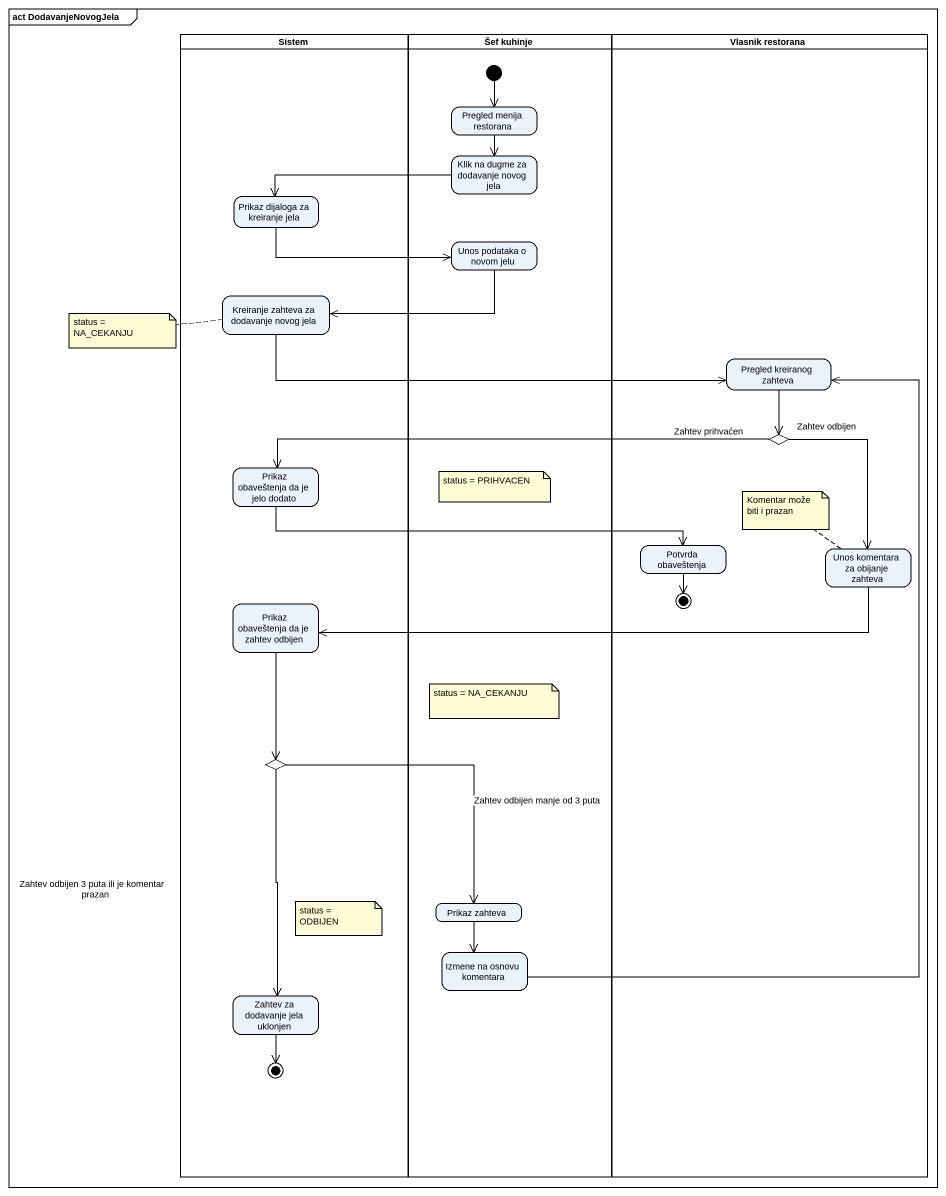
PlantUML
@startuml
mainframe act DodavanjeNovogJela
hide empty description
state Sistem <<partition>> {
  state "Prikaz dijaloga za kreiranje jela" as Prikaz_dijaloga_za
  state "Kreiranje zahteva za dodavanje novog jela" as Kreiranje_zahteva_za
  state "Prikaz obaveštenja da je jelo dodato" as Prikaz_obaveštenja_da_je
  state "Prikaz obaveštenja da je zahtev odbijen" as Prikaz_obaveštenja_da_je_2
  state choice2 <<choice>>
  state "Zahtev za dodavanje jela uklonjen" as Zahtev_za_dodavanje_jela
  Zahtev_za_dodavanje_jela --> [*]
}
state "Šef kuhinje" as Šef_kuhinje <<partition>> {
  state "Pregled menija restorana" as Pregled_menija_restorana
  state "Klik na dugme za dodavanje novog jela" as Klik_na_dugme_za_dodavanje
  state "Unos podataka o novom jelu" as Unos_podataka_o_novom_jelu
  state "Prikaz zahteva" as Prikaz_zahteva
  state "Izmene na osnovu komentara" as Izmene_na_osnovu_komentara
  [*] --> Pregled_menija_restorana
}
state "Vlasnik restorana" as Vlasnik_restorana <<partition>> {
  state "Pregled kreiranog zahteva" as Pregled_kreiranog_zahteva
  state choice1 <<choice>>
  state "Potvrda obaveštenja" as Potvrda_obaveštenja
  state "Unos komentara za obijanje zahteva" as Unos_komentara_za_obijanje
  Potvrda_obaveštenja --> [*]
}
Pregled_menija_restorana --> Klik_na_dugme_za_dodavanje
Klik_na_dugme_za_dodavanje -left-> Prikaz_dijaloga_za
Prikaz_dijaloga_za -right-> Unos_podataka_o_novom_jelu
Unos_podataka_o_novom_jelu -left-> Kreiranje_zahteva_za
Kreiranje_zahteva_za -right-> Pregled_kreiranog_zahteva
Pregled_kreiranog_zahteva --> choice1
choice1 -left-> Prikaz_obaveštenja_da_je : Zahtev prihvaćen
choice1 --> Unos_komentara_za_obijanje : Zahtev odbijen
Prikaz_obaveštenja_da_je -right-> Potvrda_obaveštenja
Unos_komentara_za_obijanje -left-> Prikaz_obaveštenja_da_je_2
Prikaz_obaveštenja_da_je_2 --> choice2
choice2 --> Prikaz_zahteva : Zahtev odbijen manje od 3 puta
choice2 --> Zahtev_za_dodavanje_jela : Zahtev odbijen 3 puta ili je komentar prazan
Prikaz_zahteva --> Izmene_na_osnovu_komentara
Izmene_na_osnovu_komentara -up-> Pregled_kreiranog_zahteva
note left of Kreiranje_zahteva_za : status = NA_CEKANJU
note as N2
  status = PRIHVACEN
end note
note top of Unos_komentara_za_obijanje : Komentar može biti i prazan
note as N4
  status = NA_CEKANJU
end note
note as N5
  status = ODBIJEN
end note
@enduml
